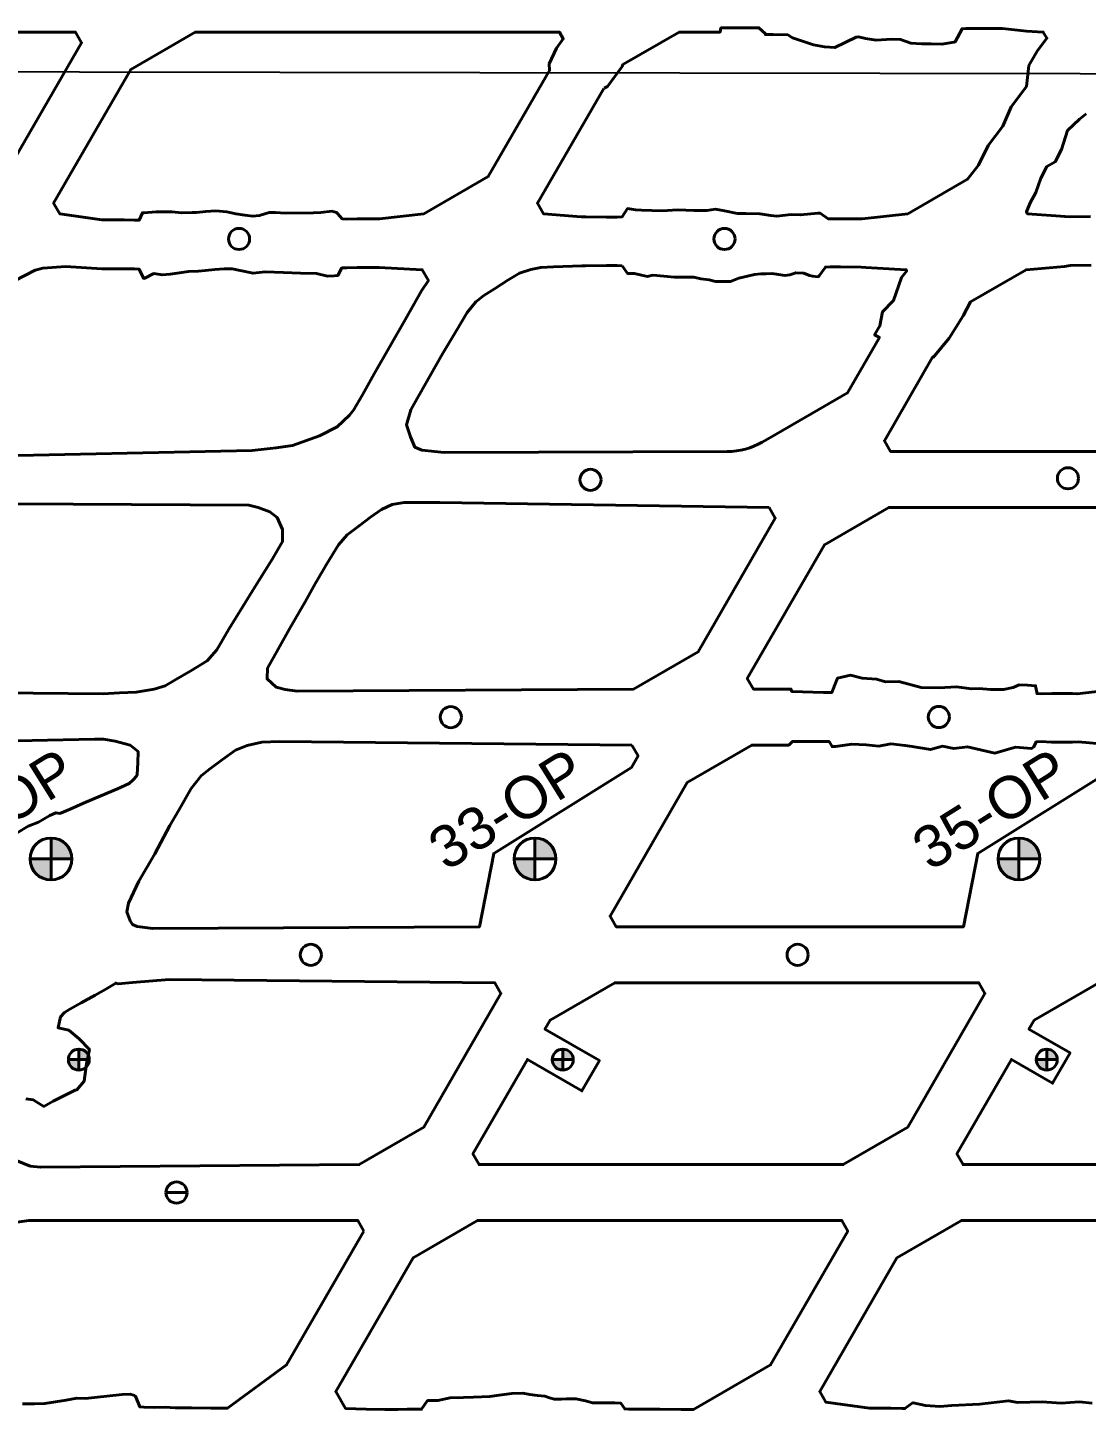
# Model space of a CAD drawing. Header units: millimetres. Extents: x -28 to 1943, y -5245 to 2752.
# Drawn here: x 1155.9 to 1231.6, y -101.1 to -1.9 of the extents above; entities that cross this region are included whole.
import ezdxf

# ---------------------------------------------------------------- set-up
doc = ezdxf.new("R2010")
doc.units = ezdxf.units.MM
doc.layers.add('144', color=10, linetype='Continuous')
doc.styles.add('DG-T1-473 TO 560$0$Standard', font='arial.ttf')

msp = doc.modelspace()

# ---------------------------------------------------------------- hatches: boundary and pattern name
at = {"linetype": 'Continuous', "lineweight": 40}
h = msp.add_hatch(color=7, dxfattribs=at)
h.paths.add_polyline_path([(1159.036, -61.399, 0.414214), (1157.536, -59.899), (1157.536, -61.399)])
h.paths.add_polyline_path([(1157.536, -61.399), (1156.036, -61.399, 0.414214), (1157.536, -62.899)])
h = msp.add_hatch(color=7, dxfattribs=at)
h.paths.add_polyline_path([(1193.677, -61.399, 0.414214), (1192.177, -59.899), (1192.177, -61.399)])
h.paths.add_polyline_path([(1192.177, -61.399), (1190.677, -61.399, 0.414214), (1192.177, -62.899)])
at = {"lineweight": 40}
h = msp.add_hatch(color=256, dxfattribs=at)
h.paths.add_polyline_path([(1228.318, -61.399, 0.414214), (1226.818, -59.899), (1226.818, -61.399)])
h.paths.add_polyline_path([(1226.818, -61.399), (1225.318, -61.399, 0.414214), (1226.818, -62.899)])
h = msp.add_hatch(color=256, dxfattribs=at)
h.paths.add_polyline_path([(1228.318, -61.399, 0.414214), (1226.818, -59.899), (1226.818, -61.399)])
h.paths.add_polyline_path([(1226.818, -61.399), (1225.318, -61.399, 0.414214), (1226.818, -62.899)])
h = msp.add_hatch(color=256, dxfattribs=at)
h.paths.add_polyline_path([(1228.318, -61.399, 0.414214), (1226.818, -59.899), (1226.818, -61.399)])
h.paths.add_polyline_path([(1226.818, -61.399), (1225.318, -61.399, 0.414214), (1226.818, -62.899)])
at = {"linetype": 'Continuous', "lineweight": 40}
h = msp.add_hatch(color=7, dxfattribs=at)
h.paths.add_polyline_path([(1160.276, -75.752, 0.414214), (1159.526, -75.002), (1159.526, -75.752)])
h.paths.add_polyline_path([(1158.776, -75.752, 0.414214), (1159.526, -76.502), (1159.526, -75.752)])
h = msp.add_hatch(color=7, dxfattribs=at)
h.paths.add_polyline_path([(1194.917, -75.752, 0.414214), (1194.167, -75.002), (1194.167, -75.752)])
h.paths.add_polyline_path([(1193.417, -75.752, 0.414214), (1194.167, -76.502), (1194.167, -75.752)])
at = {"lineweight": 40}
h = msp.add_hatch(color=256, dxfattribs=at)
h.paths.add_polyline_path([(1229.558, -75.752, 0.414214), (1228.808, -75.002), (1228.808, -75.752)])
h.paths.add_polyline_path([(1228.058, -75.752, 0.414214), (1228.808, -76.502), (1228.808, -75.752)])
h = msp.add_hatch(color=256, dxfattribs=at)
h.paths.add_polyline_path([(1229.558, -75.752, 0.414214), (1228.808, -75.002), (1228.808, -75.752)])
h.paths.add_polyline_path([(1228.058, -75.752, 0.414214), (1228.808, -76.502), (1228.808, -75.752)])
h = msp.add_hatch(color=256, dxfattribs=at)
h.paths.add_polyline_path([(1229.558, -75.752, 0.414214), (1228.808, -75.002), (1228.808, -75.752)])
h.paths.add_polyline_path([(1228.058, -75.752, 0.414214), (1228.808, -76.502), (1228.808, -75.752)])

# ---------------------------------------------------------------- linework, layer by layer
at = {"color": 7, "linetype": 'Continuous', "lineweight": 40}
for p, q in [((1192.797, -15.252), (1192.356, -14.489)), ((1192.797, -15.252), (1192.356, -14.489)), ((1207.808, -49.252), (1207.367, -48.489)), ((1207.808, -49.252), (1207.367, -48.489)), ((1157.536, -62.899), (1157.536, -59.899)), ((1157.536, -62.899), (1157.536, -59.899)), ((1192.177, -62.899), (1192.177, -59.899)), ((1192.177, -62.899), (1192.177, -59.899)), ((1156.036, -61.399), (1159.036, -61.399)), ((1156.036, -61.399), (1159.036, -61.399)), ((1190.677, -61.399), (1193.677, -61.399)), ((1190.677, -61.399), (1193.677, -61.399)), ((1159.526, -76.502), (1159.526, -75.002)), ((1159.526, -76.502), (1159.526, -75.002)), ((1194.167, -76.502), (1194.167, -75.002)), ((1194.167, -76.502), (1194.167, -75.002)), ((1158.776, -75.752), (1160.276, -75.752)), ((1158.776, -75.752), (1160.276, -75.752)), ((1193.417, -75.752), (1194.917, -75.752)), ((1193.417, -75.752), (1194.917, -75.752)), ((1165.764, -85.259), (1167.278, -85.259)), ((1165.764, -85.259), (1167.278, -85.259))]:
    msp.add_line(p, q, dxfattribs=at)
at = {"color": 7, "lineweight": 40}
for p, q in [((1226.818, -62.899), (1226.818, -59.899)), ((1226.818, -62.899), (1226.818, -59.899)), ((1225.318, -61.399), (1228.318, -61.399)), ((1225.318, -61.399), (1228.318, -61.399)), ((1228.808, -76.502), (1228.808, -75.002)), ((1228.808, -76.502), (1228.808, -75.002)), ((1228.058, -75.752), (1229.558, -75.752)), ((1228.058, -75.752), (1229.558, -75.752))]:
    msp.add_line(p, q, dxfattribs=at)
at = {"color": 7, "linetype": 'Continuous', "lineweight": 40}
for points in [[(1197.097, -6.278), (1192.356, -14.489), (1192.797, -15.252), (1195.494, -15.471), (1195.827, -15.476), (1197.306, -15.491), (1198.07, -15.484), (1198.417, -15.466), (1198.81, -14.88), (1199.377, -14.978), (1199.797, -14.988), (1201.284, -15.038), (1202.411, -14.978), (1203.545, -15.017), (1204.475, -15.022), (1205.096, -14.926), (1205.745, -15.049), (1206.673, -15.228), (1207.26, -15.236), (1208.272, -15.249), (1209.054, -15.378), (1209.477, -15.425), (1210.508, -15.31), (1211.187, -15.334), (1212.424, -15.214), (1212.582, -15.208), (1213.151, -15.601), (1213.35, -15.599), (1215.604, -15.61), (1218.856, -15.252), (1223.143, -12.777), (1223.334, -12.537), (1223.912, -11.76), (1224.623, -10.368), (1225.663, -8.976), (1226.248, -7.589), (1227.357, -6.136), (1227.535, -4.654), (1228.121, -3.609), (1228.815, -2.69), (1228.562, -2.252), (1227.357, -2.184), (1225.63, -1.999), (1225.285, -2.004), (1223.785, -1.998), (1223.035, -1.99), (1222.75, -2.017), (1222.241, -2.938), (1222.157, -2.982), (1221.304, -3.123), (1220.529, -3.082), (1219.849, -3.102), (1219.087, -3.047), (1218.346, -2.793), (1217.692, -2.764), (1216.595, -2.84), (1215.833, -2.707), (1215.329, -2.597), (1215.171, -2.608), (1213.634, -3.364), (1212.897, -3.308), (1212.114, -3.158), (1211.467, -2.948), (1210.613, -2.668), (1210.264, -2.451), (1209.231, -2.418), (1208.659, -2.433), (1208.67, -2.388), (1208.199, -1.941), (1207.902, -1.942), (1207.148, -1.947), (1205.485, -1.954), (1205.423, -2.252), (1202.502, -2.252), (1198.469, -4.581), (1198.407, -4.719), (1197.358, -6.154), (1197.124, -6.265)], [(1197.097, -6.278), (1192.356, -14.489), (1192.797, -15.252), (1195.494, -15.471), (1195.827, -15.476), (1197.306, -15.491), (1198.07, -15.484), (1198.417, -15.466), (1198.81, -14.88), (1199.377, -14.978), (1199.797, -14.988), (1201.284, -15.038), (1202.411, -14.978), (1203.545, -15.017), (1204.475, -15.022), (1205.096, -14.926), (1205.745, -15.049), (1206.673, -15.228), (1207.26, -15.236), (1208.272, -15.249), (1209.054, -15.378), (1209.477, -15.425), (1210.508, -15.31), (1211.187, -15.334), (1212.424, -15.214), (1212.582, -15.208), (1213.151, -15.601), (1213.35, -15.599), (1215.604, -15.61), (1218.856, -15.252), (1223.143, -12.777), (1223.334, -12.537), (1223.912, -11.76), (1224.623, -10.368), (1225.663, -8.976), (1226.248, -7.589), (1227.357, -6.136), (1227.535, -4.654), (1228.121, -3.609), (1228.815, -2.69), (1228.562, -2.252), (1227.357, -2.184), (1225.63, -1.999), (1225.285, -2.004), (1223.785, -1.998), (1223.035, -1.99), (1222.75, -2.017), (1222.241, -2.938), (1222.157, -2.982), (1221.304, -3.123), (1220.529, -3.082), (1219.849, -3.102), (1219.087, -3.047), (1218.346, -2.793), (1217.692, -2.764), (1216.595, -2.84), (1215.833, -2.707), (1215.329, -2.597), (1215.171, -2.608), (1213.634, -3.364), (1212.897, -3.308), (1212.114, -3.158), (1211.467, -2.948), (1210.613, -2.668), (1210.264, -2.451), (1209.231, -2.418), (1208.659, -2.433), (1208.67, -2.388), (1208.199, -1.941), (1207.902, -1.942), (1207.148, -1.947), (1205.485, -1.954), (1205.423, -2.252), (1202.502, -2.252), (1198.469, -4.581), (1198.407, -4.719), (1197.358, -6.154), (1197.124, -6.265)], [(1231.975, -18.929), (1230.491, -18.949), (1230.084, -19.015), (1227.328, -19.252), (1223.349, -21.55), (1222.818, -22.548), (1221.83, -24.149), (1220.671, -25.519), (1220.639, -25.501), (1217.182, -31.489), (1217.623, -32.252), (1243.683, -32.252)], [(1231.975, -18.929), (1230.491, -18.949), (1230.084, -19.015), (1227.328, -19.252), (1223.349, -21.55), (1222.818, -22.548), (1221.83, -24.149), (1220.671, -25.519), (1220.639, -25.501), (1217.182, -31.489), (1217.623, -32.252), (1243.683, -32.252)], [(1153.969, -87.537), (1155.939, -87.261), (1155.967, -87.252), (1179.487, -87.252), (1179.928, -88.015)], [(1153.969, -87.537), (1155.939, -87.261), (1155.967, -87.252), (1179.487, -87.252), (1179.928, -88.015)], [(1232.055, -100.334), (1231.128, -100.228), (1229.842, -100.314), (1228.477, -100.233), (1226.732, -100.264), (1226.073, -100.152), (1223.999, -100.399), (1222.008, -100.49), (1221.165, -100.57), (1220.13, -100.484), (1219.248, -100.29), (1219.174, -100.334), (1218.657, -100.716), (1218.457, -100.696), (1217.652, -100.69), (1216.116, -100.686), (1213.004, -100.252), (1212.563, -99.489), (1218.088, -89.92), (1222.709, -87.252), (1248.769, -87.252)], [(1232.055, -100.334), (1231.128, -100.228), (1229.842, -100.314), (1228.477, -100.233), (1226.732, -100.264), (1226.073, -100.152), (1223.999, -100.399), (1222.008, -100.49), (1221.165, -100.57), (1220.13, -100.484), (1219.248, -100.29), (1219.174, -100.334), (1218.657, -100.716), (1218.457, -100.696), (1217.652, -100.69), (1216.116, -100.686), (1213.004, -100.252), (1212.563, -99.489), (1218.088, -89.92), (1222.709, -87.252), (1248.769, -87.252)], [(1179.928, -88.015), (1174.403, -97.584), (1170.164, -100.688), (1168.978, -100.671), (1167.589, -100.666), (1166.423, -100.657), (1165.707, -100.615), (1164.958, -100.631), (1164.202, -100.62), (1163.897, -100.591), (1163.576, -99.829), (1163.511, -99.783), (1163.21, -99.682), (1162.632, -99.709), (1160.64, -99.929), (1159.999, -99.995), (1159.377, -99.964), (1158.624, -100.102), (1157.095, -100.357), (1156.346, -100.372), (1155.488, -100.377)], [(1179.928, -88.015), (1174.403, -97.584), (1170.164, -100.688), (1168.978, -100.671), (1167.589, -100.666), (1166.423, -100.657), (1165.707, -100.615), (1164.958, -100.631), (1164.202, -100.62), (1163.897, -100.591), (1163.576, -99.829), (1163.511, -99.783), (1163.21, -99.682), (1162.632, -99.709), (1160.64, -99.929), (1159.999, -99.995), (1159.377, -99.964), (1158.624, -100.102), (1157.095, -100.357), (1156.346, -100.372), (1155.488, -100.377)]]:
    msp.add_lwpolyline(points, dxfattribs=at)
at = {"lineweight": 40}
for points in [[(1133.22, -2.252), (1159.28, -2.252), (1159.721, -3.015), (1154.637, -11.82)], [(1133.22, -2.252), (1159.28, -2.252), (1159.721, -3.015), (1154.637, -11.82)], [(1231.939, -15.446), (1230.436, -15.473), (1230.115, -15.45), (1230.115, -15.45), (1227.438, -15.252), (1227.356, -15.11), (1227.62, -14.473), (1228.017, -13.72), (1228.383, -12.696), (1228.822, -11.873), (1229.405, -11.534), (1229.853, -10.658), (1230.299, -9.299), (1231.158, -8.489), (1231.639, -8.1)], [(1231.939, -15.446), (1230.436, -15.473), (1230.115, -15.45), (1230.115, -15.45), (1227.438, -15.252), (1227.356, -15.11), (1227.62, -14.473), (1228.017, -13.72), (1228.383, -12.696), (1228.822, -11.873), (1229.405, -11.534), (1229.853, -10.658), (1230.299, -9.299), (1231.158, -8.489), (1231.639, -8.1)], [(1154.92, -20.039), (1156.396, -19.281), (1156.952, -19.131), (1158.586, -19.021), (1161.17, -19.179), (1162.765, -19.178), (1162.765, -19.178), (1162.765, -19.178), (1162.765, -19.178), (1163.511, -19.193), (1163.843, -19.209), (1164.145, -19.863), (1164.181, -19.865), (1164.215, -19.873), (1164.892, -19.529), (1165.492, -19.606), (1166.073, -19.558), (1166.743, -19.469), (1167.375, -19.382), (1168.072, -19.357), (1168.59, -19.294), (1169.265, -19.231), (1169.922, -19.197), (1170.501, -19.185), (1171.072, -19.306), (1171.994, -19.506), (1172.861, -19.397), (1174.182, -19.458), (1175.399, -19.497), (1176.528, -19.517), (1177.332, -19.7), (1177.801, -19.69), (1178.06, -19.669), (1178.359, -19.125), (1178.698, -19.106), (1179.444, -19.102), (1180.932, -19.092), (1181.032, -19.091), (1184.106, -19.252), (1184.547, -20.015), (1184.046, -20.755), (1182.906, -22.791), (1180.668, -26.7), (1179.826, -28.19), (1179.18, -29.302), (1178.912, -29.654), (1178.017, -30.489), (1176.765, -31.13), (1174.823, -31.818), (1173.647, -31.996), (1171.922, -32.184), (1151.794, -32.603)], [(1154.92, -20.039), (1156.396, -19.281), (1156.952, -19.131), (1158.586, -19.021), (1161.17, -19.179), (1162.765, -19.178), (1162.765, -19.178), (1162.765, -19.178), (1162.765, -19.178), (1163.511, -19.193), (1163.843, -19.209), (1164.145, -19.863), (1164.181, -19.865), (1164.215, -19.873), (1164.892, -19.529), (1165.492, -19.606), (1166.073, -19.558), (1166.743, -19.469), (1167.375, -19.382), (1168.072, -19.357), (1168.59, -19.294), (1169.265, -19.231), (1169.922, -19.197), (1170.501, -19.185), (1171.072, -19.306), (1171.994, -19.506), (1172.861, -19.397), (1174.182, -19.458), (1175.399, -19.497), (1176.528, -19.517), (1177.332, -19.7), (1177.801, -19.69), (1178.06, -19.669), (1178.359, -19.125), (1178.698, -19.106), (1179.444, -19.102), (1180.932, -19.092), (1181.032, -19.091), (1184.106, -19.252), (1184.547, -20.015), (1184.046, -20.755), (1182.906, -22.791), (1180.668, -26.7), (1179.826, -28.19), (1179.18, -29.302), (1178.912, -29.654), (1178.017, -30.489), (1176.765, -31.13), (1174.823, -31.818), (1173.647, -31.996), (1171.922, -32.184), (1151.794, -32.603)], [(1150.698, -35.981), (1171.692, -36.09), (1172.356, -36.266), (1173.188, -36.559), (1173.734, -36.981), (1174.111, -37.83), (1174.113, -38.699), (1173.39, -39.927), (1172.268, -41.723), (1170.266, -44.957), (1169.395, -46.442), (1168.719, -47.227), (1167.552, -47.948), (1166.468, -48.565), (1165.716, -49.002), (1164.922, -49.255), (1163.619, -49.469), (1162.435, -49.518), (1161.263, -49.586), (1138.734, -49.365)], [(1150.698, -35.981), (1171.692, -36.09), (1172.356, -36.266), (1173.188, -36.559), (1173.734, -36.981), (1174.111, -37.83), (1174.113, -38.699), (1173.39, -39.927), (1172.268, -41.723), (1170.266, -44.957), (1169.395, -46.442), (1168.719, -47.227), (1167.552, -47.948), (1166.468, -48.565), (1165.716, -49.002), (1164.922, -49.255), (1163.619, -49.469), (1162.435, -49.518), (1161.263, -49.586), (1138.734, -49.365)], [(1243.573, -36.252), (1217.513, -36.252), (1212.891, -38.92), (1207.367, -48.489), (1207.808, -49.252), (1210.491, -49.252), (1210.558, -49.413), (1212.83, -49.495), (1213.419, -49.501), (1213.726, -48.715), (1213.841, -48.459), (1214.755, -48.262), (1215.596, -48.456), (1216.63, -48.529), (1217.262, -48.716), (1218.22, -48.694), (1219.823, -49.123), (1221.116, -49.167), (1222.353, -49.094), (1223.413, -49.231), (1223.969, -49.214), (1224.785, -49.273), (1225.706, -49.27), (1226.393, -49.122), (1226.826, -48.953), (1227.418, -48.967), (1228.003, -49.003), (1228.005, -49.046), (1228.086, -49.475), (1228.107, -49.567), (1228.419, -49.581), (1229.165, -49.568), (1230.661, -49.563), (1230.975, -49.588), (1233.868, -49.252)], [(1243.573, -36.252), (1217.513, -36.252), (1212.891, -38.92), (1207.367, -48.489), (1207.808, -49.252), (1210.491, -49.252), (1210.558, -49.413), (1212.83, -49.495), (1213.419, -49.501), (1213.726, -48.715), (1213.841, -48.459), (1214.755, -48.262), (1215.596, -48.456), (1216.63, -48.529), (1217.262, -48.716), (1218.22, -48.694), (1219.823, -49.123), (1221.116, -49.167), (1222.353, -49.094), (1223.413, -49.231), (1223.969, -49.214), (1224.785, -49.273), (1225.706, -49.27), (1226.393, -49.122), (1226.826, -48.953), (1227.418, -48.967), (1228.003, -49.003), (1228.005, -49.046), (1228.086, -49.475), (1228.107, -49.567), (1228.419, -49.581), (1229.165, -49.568), (1230.661, -49.563), (1230.975, -49.588), (1233.868, -49.252)], [(1138.264, -53.313), (1160.648, -52.83), (1161.283, -52.818), (1162.117, -52.974), (1163.197, -53.255), (1163.763, -53.712), (1163.741, -54.511), (1163.704, -55.36), (1163.647, -55.469), (1163.419, -55.746), (1163.394, -55.769), (1163.121, -55.996), (1162.295, -56.373), (1161.11, -56.877), (1159.86, -57.418), (1158.895, -57.829), (1158.16, -58.145), (1157.875, -58.096), (1157.45, -58.3), (1156.632, -58.756), (1155.892, -59.063), (1155.116, -59.54)], [(1138.264, -53.313), (1160.648, -52.83), (1161.283, -52.818), (1162.117, -52.974), (1163.197, -53.255), (1163.763, -53.712), (1163.741, -54.511), (1163.704, -55.36), (1163.647, -55.469), (1163.419, -55.746), (1163.394, -55.769), (1163.121, -55.996), (1162.295, -56.373), (1161.11, -56.877), (1159.86, -57.418), (1158.895, -57.829), (1158.16, -58.145), (1157.875, -58.096), (1157.45, -58.3), (1156.632, -58.756), (1155.892, -59.063), (1155.116, -59.54)], [(1233.719, -54.846), (1223.864, -61.004), (1222.844, -66.252), (1197.993, -66.252), (1197.552, -65.489), (1203.077, -55.92), (1207.698, -53.252), (1210.342, -53.252), (1210.62, -52.994), (1210.72, -52.996), (1212.22, -53.002), (1212.971, -52.997), (1213.071, -52.999), (1213.243, -53.006), (1213.445, -53.365), (1213.696, -53.351), (1214.85, -53.179), (1215.879, -53.233), (1216.791, -53.337), (1217.635, -53.159), (1218.675, -53.277), (1219.178, -53.365), (1220.481, -53.572), (1221.352, -53.333), (1222.145, -53.487), (1223.146, -53.377), (1225.087, -53.824), (1226.562, -53.404), (1227.717, -53.508), (1227.877, -53.367), (1228.04, -53.031), (1228.414, -52.994), (1229.145, -53.044), (1230.651, -53.036), (1231.044, -53.021), (1233.758, -53.252)], [(1233.719, -54.846), (1223.864, -61.004), (1222.844, -66.252), (1197.993, -66.252), (1197.552, -65.489), (1203.077, -55.92), (1207.698, -53.252), (1210.342, -53.252), (1210.62, -52.994), (1210.72, -52.996), (1212.22, -53.002), (1212.971, -52.997), (1213.071, -52.999), (1213.243, -53.006), (1213.445, -53.365), (1213.696, -53.351), (1214.85, -53.179), (1215.879, -53.233), (1216.791, -53.337), (1217.635, -53.159), (1218.675, -53.277), (1219.178, -53.365), (1220.481, -53.572), (1221.352, -53.333), (1222.145, -53.487), (1223.146, -53.377), (1225.087, -53.824), (1226.562, -53.404), (1227.717, -53.508), (1227.877, -53.367), (1228.04, -53.031), (1228.414, -52.994), (1229.145, -53.044), (1230.651, -53.036), (1231.044, -53.021), (1233.758, -53.252)], [(1155.735, -78.55), (1156.249, -78.629), (1157.013, -79.096), (1157.69, -78.717), (1159.276, -77.945), (1159.374, -77.9), (1159.91, -77.285), (1160.067, -76.051), (1160.289, -75.016), (1159.555, -74.258), (1158.802, -73.651), (1158.039, -73.476), (1158.222, -72.694), (1158.509, -72.369), (1158.875, -72.135), (1159.69, -71.691), (1160.697, -71.136), (1161.46, -70.703), (1162.167, -70.277), (1162.353, -70.321), (1163.361, -70.241), (1165.991, -70.026), (1189.302, -70.252), (1189.743, -71.015), (1184.218, -80.584), (1179.597, -83.252), (1156.777, -83.443), (1156.052, -83.367), (1155.121, -82.986)], [(1155.735, -78.55), (1156.249, -78.629), (1157.013, -79.096), (1157.69, -78.717), (1159.276, -77.945), (1159.374, -77.9), (1159.91, -77.285), (1160.067, -76.051), (1160.289, -75.016), (1159.555, -74.258), (1158.802, -73.651), (1158.039, -73.476), (1158.222, -72.694), (1158.509, -72.369), (1158.875, -72.135), (1159.69, -71.691), (1160.697, -71.136), (1161.46, -70.703), (1162.167, -70.277), (1162.353, -70.321), (1163.361, -70.241), (1165.991, -70.026), (1189.302, -70.252), (1189.743, -71.015), (1184.218, -80.584), (1179.597, -83.252), (1156.777, -83.443), (1156.052, -83.367), (1155.121, -82.986)], [(1227.903, -72.92), (1232.524, -70.252), (1258.584, -70.252), (1259.025, -71.015), (1253.5, -80.584), (1248.879, -83.252), (1222.819, -83.252), (1222.378, -82.489), (1226.278, -75.734), (1229.228, -77.438), (1230.478, -75.273), (1227.528, -73.569), (1227.903, -72.92)], [(1227.903, -72.92), (1232.524, -70.252), (1258.584, -70.252), (1259.025, -71.015), (1253.5, -80.584), (1248.879, -83.252), (1222.819, -83.252), (1222.378, -82.489), (1226.278, -75.734), (1229.228, -77.438), (1230.478, -75.273), (1227.528, -73.569), (1227.903, -72.92)]]:
    msp.add_lwpolyline(points, dxfattribs=at)
for points in [[(1193.191, -4.532), (1193.217, -4.998), (1188.837, -12.584), (1184.215, -15.252), (1181.049, -15.619), (1180.949, -15.607), (1179.447, -15.618), (1178.696, -15.624), (1178.371, -15.603), (1178.045, -15.233), (1177.975, -15.151), (1177.639, -15.067), (1176.851, -15.151), (1176.309, -15.19), (1174.314, -15.2), (1173.615, -15.167), (1173.161, -15.167), (1172.454, -15.38), (1171.993, -15.427), (1171.415, -15.344), (1170.768, -15.252), (1170.131, -15.102), (1169.339, -15.038), (1168.606, -15.084), (1167.941, -15.157), (1167.63, -15.162), (1166.87, -15.184), (1166.206, -15.105), (1165.063, -15.102), (1164.185, -15.186), (1164.074, -15.171), (1163.835, -15.706), (1163.522, -15.705), (1162.78, -15.691), (1161.174, -15.683), (1158.156, -15.252), (1157.715, -14.489), (1163.239, -4.92), (1167.861, -2.252), (1193.921, -2.252), (1194.198, -2.737), (1193.726, -3.41)], [(1193.191, -4.532), (1193.217, -4.998), (1188.837, -12.584), (1184.215, -15.252), (1181.049, -15.619), (1180.949, -15.607), (1179.447, -15.618), (1178.696, -15.624), (1178.371, -15.603), (1178.045, -15.233), (1177.975, -15.151), (1177.639, -15.067), (1176.851, -15.151), (1176.309, -15.19), (1174.314, -15.2), (1173.615, -15.167), (1173.161, -15.167), (1172.454, -15.38), (1171.993, -15.427), (1171.415, -15.344), (1170.768, -15.252), (1170.131, -15.102), (1169.339, -15.038), (1168.606, -15.084), (1167.941, -15.157), (1167.63, -15.162), (1166.87, -15.184), (1166.206, -15.105), (1165.063, -15.102), (1164.185, -15.186), (1164.074, -15.171), (1163.835, -15.706), (1163.522, -15.705), (1162.78, -15.691), (1161.174, -15.683), (1158.156, -15.252), (1157.715, -14.489), (1163.239, -4.92), (1167.861, -2.252), (1193.921, -2.252), (1194.198, -2.737), (1193.726, -3.41)], [(1208.932, -36.252), (1209.373, -37.015), (1203.848, -46.584), (1199.227, -49.252), (1175.151, -49.407), (1174.3, -49.285), (1173.65, -49.109), (1173.007, -48.515), (1173.035, -47.743), (1173.786, -46.392), (1174.597, -44.938), (1175.72, -43.006), (1176.471, -41.67), (1177.273, -40.299), (1178.119, -38.93), (1178.737, -38.213), (1179.584, -37.563), (1179.584, -37.563), (1180.404, -36.946), (1181.18, -36.405), (1181.954, -36.051), (1182.806, -35.91), (1183.826, -35.908), (1185.367, -35.904)], [(1208.932, -36.252), (1209.373, -37.015), (1203.848, -46.584), (1199.227, -49.252), (1175.151, -49.407), (1174.3, -49.285), (1173.65, -49.109), (1173.007, -48.515), (1173.035, -47.743), (1173.786, -46.392), (1174.597, -44.938), (1175.72, -43.006), (1176.471, -41.67), (1177.273, -40.299), (1178.119, -38.93), (1178.737, -38.213), (1179.584, -37.563), (1179.584, -37.563), (1180.404, -36.946), (1181.18, -36.405), (1181.954, -36.051), (1182.806, -35.91), (1183.826, -35.908), (1185.367, -35.904)], [(1199.117, -53.252), (1173.9, -52.994), (1172.63, -53.037), (1171.587, -53.288), (1170.75, -53.621), (1169.82, -54.288), (1168.872, -54.971), (1168.28, -55.443), (1167.559, -56.363), (1166.678, -57.913), (1166.045, -58.996), (1164.966, -61.025), (1163.833, -62.993), (1163.073, -64.562), (1162.964, -65.182), (1163.213, -65.832), (1163.374, -66.076), (1163.697, -66.217), (1164.813, -66.373), (1188.203, -66.252), (1189.223, -61.004), (1199.078, -54.846), (1199.558, -54.015)], [(1199.117, -53.252), (1173.9, -52.994), (1172.63, -53.037), (1171.587, -53.288), (1170.75, -53.621), (1169.82, -54.288), (1168.872, -54.971), (1168.28, -55.443), (1167.559, -56.363), (1166.678, -57.913), (1166.045, -58.996), (1164.966, -61.025), (1163.833, -62.993), (1163.073, -64.562), (1162.964, -65.182), (1163.213, -65.832), (1163.374, -66.076), (1163.697, -66.217), (1164.813, -66.373), (1188.203, -66.252), (1189.223, -61.004), (1199.078, -54.846), (1199.558, -54.015)], [(1218.859, -80.584), (1224.384, -71.015), (1223.943, -70.252), (1197.883, -70.252), (1193.262, -72.92), (1192.887, -73.569), (1196.789, -75.822), (1195.539, -77.987), (1191.637, -75.734), (1187.737, -82.489), (1188.178, -83.252), (1214.238, -83.252)], [(1218.859, -80.584), (1224.384, -71.015), (1223.943, -70.252), (1197.883, -70.252), (1193.262, -72.92), (1192.887, -73.569), (1196.789, -75.822), (1195.539, -77.987), (1191.637, -75.734), (1187.737, -82.489), (1188.178, -83.252), (1214.238, -83.252)], [(1204.423, -100.252), (1209.044, -97.584), (1214.569, -88.015), (1214.128, -87.252), (1188.068, -87.252), (1183.447, -89.92), (1177.922, -99.489), (1178.623, -100.702), (1180.084, -100.755), (1181.431, -100.771), (1182.368, -100.769), (1183.022, -100.756), (1183.779, -100.754), (1184.056, -100.761), (1184.489, -100.135), (1185.221, -100.131), (1186.115, -99.949), (1187.068, -99.918), (1187.771, -99.898), (1188.936, -99.858), (1189.606, -99.749), (1190.53, -99.637), (1191.313, -99.603), (1191.803, -99.699), (1192.349, -99.772), (1192.87, -99.818), (1193.208, -99.935), (1193.565, -100.042), (1194.07, -100.026), (1194.443, -100.02), (1195.121, -100.004), (1195.428, -100.079), (1195.798, -100.167), (1196.304, -100.291), (1197.896, -100.305), (1198.322, -100.332), (1198.6, -100.731), (1198.88, -100.756), (1199.63, -100.752), (1201.116, -100.742), (1202.649, -100.769), (1203.528, -100.769)], [(1204.423, -100.252), (1209.044, -97.584), (1214.569, -88.015), (1214.128, -87.252), (1188.068, -87.252), (1183.447, -89.92), (1177.922, -99.489), (1178.623, -100.702), (1180.084, -100.755), (1181.431, -100.771), (1182.368, -100.769), (1183.022, -100.756), (1183.779, -100.754), (1184.056, -100.761), (1184.489, -100.135), (1185.221, -100.131), (1186.115, -99.949), (1187.068, -99.918), (1187.771, -99.898), (1188.936, -99.858), (1189.606, -99.749), (1190.53, -99.637), (1191.313, -99.603), (1191.803, -99.699), (1192.349, -99.772), (1192.87, -99.818), (1193.208, -99.935), (1193.565, -100.042), (1194.07, -100.026), (1194.443, -100.02), (1195.121, -100.004), (1195.428, -100.079), (1195.798, -100.167), (1196.304, -100.291), (1197.896, -100.305), (1198.322, -100.332), (1198.6, -100.731), (1198.88, -100.756), (1199.63, -100.752), (1201.116, -100.742), (1202.649, -100.769), (1203.528, -100.769)]]:
    msp.add_lwpolyline(points, close=True, dxfattribs=at)
at = {"color": 7, "linetype": 'Continuous', "lineweight": 40}
msp.add_lwpolyline([(1198.406, -18.974), (1198.829, -19.539), (1198.843, -19.532), (1199.297, -19.525), (1199.791, -19.635), (1200.223, -19.73), (1200.581, -19.65), (1200.889, -19.653), (1201.641, -19.723), (1202.137, -19.772), (1202.6, -19.78), (1203.071, -19.779), (1203.539, -19.772), (1204.053, -19.891), (1204.651, -19.98), (1205.104, -20.104), (1205.573, -20.102), (1206.167, -20.098), (1206.771, -19.843), (1207.376, -19.703), (1207.894, -19.585), (1208.35, -19.546), (1208.718, -19.54), (1209.141, -19.523), (1209.463, -19.558), (1210.06, -19.66), (1210.411, -19.621), (1210.839, -19.463), (1211.414, -19.5), (1211.816, -19.662), (1212.036, -19.71), (1212.435, -19.754), (1212.526, -19.685), (1212.969, -19.062), (1213.295, -19.045), (1214.048, -19.055), (1215.535, -19.061), (1215.854, -19.081), (1218.747, -19.252), (1218.787, -19.321), (1218.403, -19.817), (1217.842, -21.444), (1217.057, -22.272), (1216.861, -23.271), (1216.486, -23.898), (1216.831, -24.097), (1214.544, -28.057), (1208.984, -31.267), (1208.439, -31.582, -0.131652), (1205.939, -32.252), (1185.68, -32.323), (1184.082, -32.155), (1183.579, -31.95), (1183.259, -31.214), (1182.991, -30.341), (1183.283, -29.261), (1183.519, -28.834), (1184.659, -26.855), (1185.563, -25.258), (1186.552, -23.592), (1187.326, -22.309), (1187.931, -21.547), (1188.508, -21.102), (1189.279, -20.61), (1190.231, -19.987), (1191.068, -19.486), (1191.88, -19.244), (1192.591, -19.082), (1193.506, -19.032), (1195.538, -18.975), (1195.804, -18.97), (1197.301, -18.953), (1198.05, -18.949)], format="xyb", close=True, dxfattribs=at)
msp.add_lwpolyline([(1198.406, -18.974), (1198.829, -19.539), (1198.843, -19.532), (1199.297, -19.525), (1199.791, -19.635), (1200.223, -19.73), (1200.581, -19.65), (1200.889, -19.653), (1201.641, -19.723), (1202.137, -19.772), (1202.6, -19.78), (1203.071, -19.779), (1203.539, -19.772), (1204.053, -19.891), (1204.651, -19.98), (1205.104, -20.104), (1205.573, -20.102), (1206.167, -20.098), (1206.771, -19.843), (1207.376, -19.703), (1207.894, -19.585), (1208.35, -19.546), (1208.718, -19.54), (1209.141, -19.523), (1209.463, -19.558), (1210.06, -19.66), (1210.411, -19.621), (1210.839, -19.463), (1211.414, -19.5), (1211.816, -19.662), (1212.036, -19.71), (1212.435, -19.754), (1212.526, -19.685), (1212.969, -19.062), (1213.295, -19.045), (1214.048, -19.055), (1215.535, -19.061), (1215.854, -19.081), (1218.747, -19.252), (1218.787, -19.321), (1218.403, -19.817), (1217.842, -21.444), (1217.057, -22.272), (1216.861, -23.271), (1216.486, -23.898), (1216.831, -24.097), (1214.544, -28.057), (1208.984, -31.267), (1208.439, -31.582, -0.131652), (1205.939, -32.252), (1185.68, -32.323), (1184.082, -32.155), (1183.579, -31.95), (1183.259, -31.214), (1182.991, -30.341), (1183.283, -29.261), (1183.519, -28.834), (1184.659, -26.855), (1185.563, -25.258), (1186.552, -23.592), (1187.326, -22.309), (1187.931, -21.547), (1188.508, -21.102), (1189.279, -20.61), (1190.231, -19.987), (1191.068, -19.486), (1191.88, -19.244), (1192.591, -19.082), (1193.506, -19.032), (1195.538, -18.975), (1195.804, -18.97), (1197.301, -18.953), (1198.05, -18.949)], format="xyb", close=True, dxfattribs=at)
at = {"lineweight": 40}
for centre, radius in [((1170.997, -17.049), 0.757), ((1205.742, -17.049), 0.757), ((1196.15, -34.278), 0.757), ((1230.323, -34.168), 0.757), ((1186.15, -51.252), 0.757), ((1221.081, -51.242), 0.757), ((1157.536, -61.399), 1.5), ((1192.177, -61.399), 1.5), ((1176.131, -68.258), 0.757), ((1210.974, -68.257), 0.757), ((1228.808, -75.752), 0.75)]:
    msp.add_circle(centre, radius, dxfattribs=at)
at = {"color": 7, "linetype": 'Continuous', "lineweight": 40}
for centre, radius in [((1157.536, -61.399), 1.5), ((1192.177, -61.399), 1.5), ((1226.818, -61.399), 1.5), ((1159.526, -75.752), 0.75), ((1159.526, -75.752), 0.75), ((1194.167, -75.752), 0.75), ((1194.167, -75.752), 0.75)]:
    msp.add_circle(centre, radius, dxfattribs=at)
for start, end in [(0, 180), (180, 0), (180, 0)]:
    msp.add_arc((1166.521, -85.259), 0.757, start, end, dxfattribs=at)
at = {"layer": '144'}
msp.add_lwpolyline([(883.64, -361.201), (1031.989, -104.252), (1002.335, -104.694), (1059.316, -4.92), (1331.424, -5.392), (1126.254, -361.125), (883.64, -361.201)], close=True, dxfattribs=at)

# ---------------------------------------------------------------- texts
at = {"linetype": 'Continuous', "style": 'DG-T1-473 TO 560$0$Standard'}
for s, p in [('31-OP', (1149.343, -62.313)), ('33-OP', (1185.815, -62.313)), ('35-OP', (1220.456, -62.313))]:
    msp.add_text(s, height=3, rotation=32, dxfattribs=at).set_placement(p)

doc.saveas('drawing.dxf')
